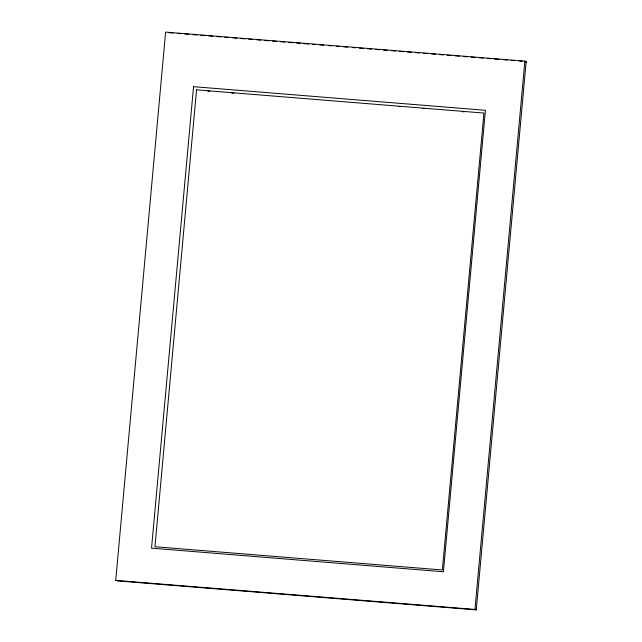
<?xml version="1.0" encoding="UTF-8"?>
<svg xmlns="http://www.w3.org/2000/svg" width="642" height="642" viewBox="0 0 642 642"><rect width="100%" height="100%" fill="white"/><g stroke="black" fill="none" stroke-linecap="round" stroke-linejoin="round"><path stroke-width="0.96" d="M117.807 580.697L115.72 580.392L165.612 32.1L524.851 61.134L526.263 61.68L526.079 62.338M476.123 609.138L476.372 609.9L474.952 609.427L524.851 61.134M526.159 61.6L476.26 609.892L117.029 580.858M168.926 32.726L172.915 33.047M177.906 33.448L180.9 33.689M184.888 34.018L188.884 34.339M192.873 34.66L196.861 34.981M200.858 35.302L204.846 35.631M208.843 35.952L212.831 36.273M216.819 36.594L220.816 36.915M224.804 37.244L228.801 37.565M232.789 37.886L236.778 38.207M240.774 38.528L244.762 38.857M248.751 39.178L252.747 39.499M256.736 39.82L260.732 40.141M264.721 40.47L268.709 40.791M272.706 41.112L276.694 41.433M280.682 41.754L284.679 42.083M288.667 42.404L292.664 42.725M296.652 43.046L300.641 43.367M303.634 43.616L308.625 44.017M312.614 44.338L315.615 44.579M319.604 44.9L323.592 45.229M328.584 45.63L331.577 45.871M336.568 46.272L339.562 46.513M343.55 46.842L347.547 47.163M352.53 47.564L355.524 47.805M359.52 48.126L363.508 48.455M367.497 48.776L371.493 49.097M375.482 49.418L379.478 49.739M383.467 50.068L387.455 50.389M391.451 50.71L395.44 51.031M399.436 51.352L403.425 51.681M407.413 52.002L411.41 52.323M415.398 52.644L419.387 52.965M423.383 53.294L427.371 53.615M431.368 53.936L435.356 54.257M439.345 54.578L443.341 54.907M447.33 55.228L451.318 55.549M455.314 55.87L459.303 56.191M463.299 56.52L467.288 56.841M471.276 57.162L475.273 57.483M479.261 57.804L483.249 58.133M487.246 58.454L491.234 58.775M494.228 59.016L499.219 59.417M503.208 59.746L507.204 60.067M511.192 60.388L514.186 60.629M519.177 61.03L522.171 61.271M207.839 91.1L209.838 91.26M231.786 93.034L233.784 93.202M398.57 106.484L400.544 106.636M422.38 108.442L424.378 108.602M462.296 111.668L464.294 111.828M115.72 580.392L474.952 609.427M193.539 86.686L151.536 548.164L443.413 571.757L485.416 110.28L193.539 86.686M196.548 89.832L154.963 546.743L442.354 569.968L483.932 113.064L196.548 89.832"/></g></svg>
